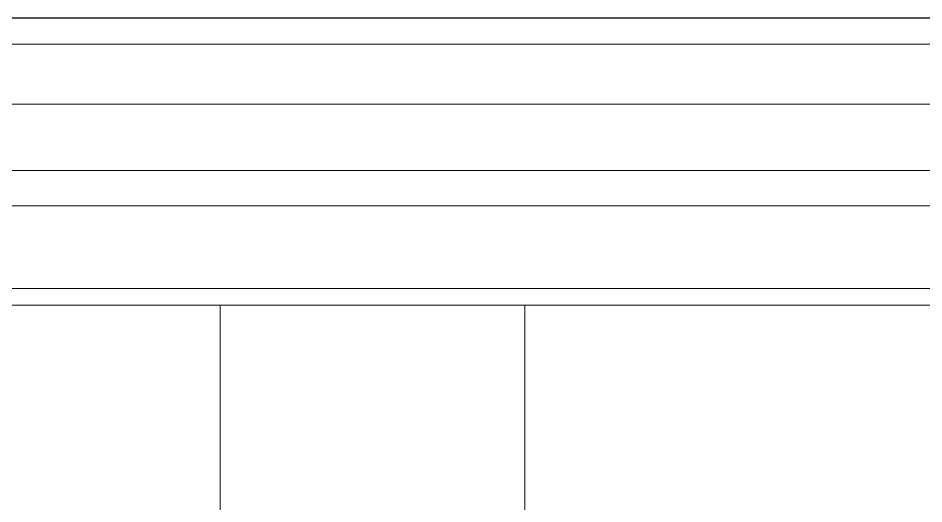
# Model space of a CAD drawing. Header units: millimetres. Extents: x -667 to -468, y -723 to -475.
# Drawn here: x -619.861 to -618.125, y -487.526 to -486.595 of the extents above; entities that cross this region are included whole.
import ezdxf

# ---------------------------------------------------------------- set-up
doc = ezdxf.new("R2010")
doc.units = ezdxf.units.MM
doc.layers.get('0').update_dxf_attribs({"lineweight": 9})
doc.layers.add('dinding', color=36, linetype='Continuous', lineweight=9)

msp = doc.modelspace()

# ---------------------------------------------------------------- linework, layer by layer
at = {"lineweight": 30}
msp.add_lwpolyline([(-616.2696, -486.5949), (-620.9917, -486.5949)], dxfattribs=at)
at = {"layer": 'dinding'}
for p, q in [((-616.2696, -486.5949), (-620.9318, -486.5949)), ((-620.9318, -486.6449), (-608.2818, -486.6449)), ((-608.3783, -486.7599), (-620.9318, -486.7599)), ((-620.9318, -486.8868), (-608.4248, -486.8868)), ((-620.9318, -486.9549), (-608.4248, -486.9549)), ((-620.9318, -487.1134), (-608.5577, -487.1134)), ((-620.9318, -487.1449), (-619.4738, -487.1449)), ((-619.4738, -487.5449), (-619.4738, -487.1449)), ((-619.4738, -487.1449), (-618.8898, -487.1449)), ((-618.8898, -487.5449), (-618.8898, -487.1449)), ((-618.8898, -487.1449), (-616.4738, -487.1449))]:
    msp.add_line(p, q, dxfattribs=at)

doc.saveas('drawing.dxf')
